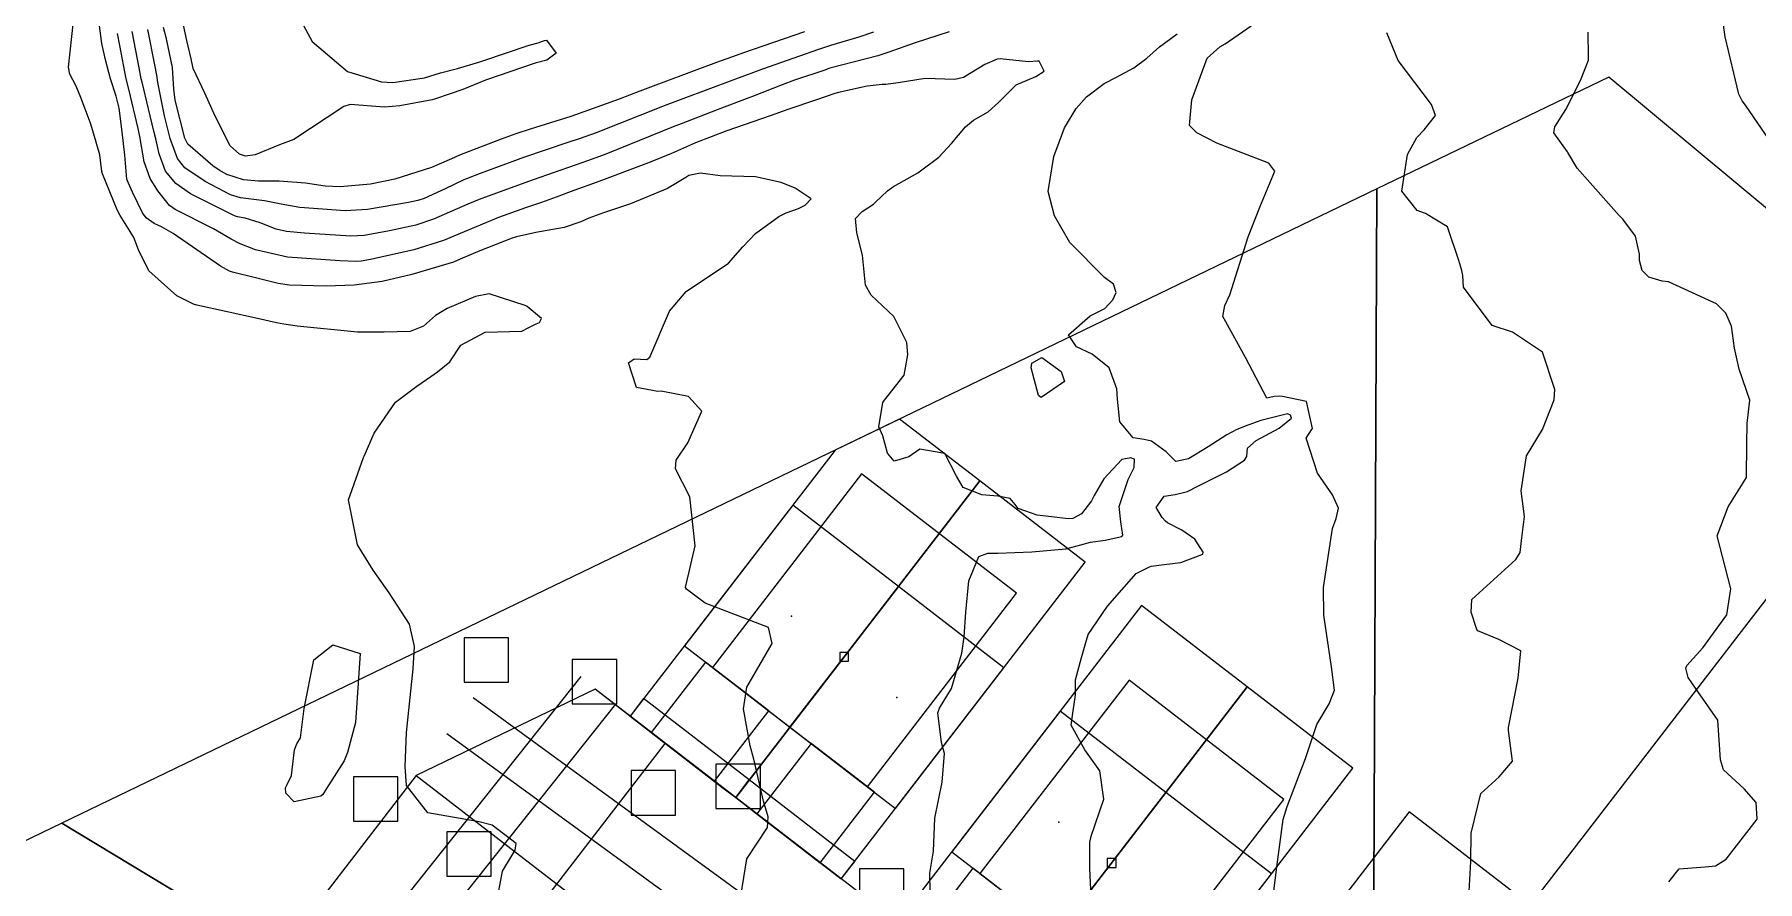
# Model space of a CAD drawing. Header units: feet. Extents: x 1313198 to 1317500, y 385000 to 389511.
# Drawn here: x 1315627.7 to 1316015.6, y 386609.7 to 386800.3 of the extents above; entities that cross this region are included whole.
import ezdxf

# ---------------------------------------------------------------- set-up
doc = ezdxf.new("R2010")
doc.units = ezdxf.units.FT
for name, color, linetype in [('A-BLDG-OTLN', 3, 'CONTINUOUS'), ('C-LOD', 30, 'CONTINUOUS'), ('C-MISC', 7, 'CONTINUOUS'), ('C-PROP', 6, 'CONTINUOUS'), ('C-PVMT', 8, 'CONTINUOUS'), ('C-TOPO-MAJR', 32, 'CONTINUOUS'), ('C-TOPO-SPOT', 7, 'CONTINUOUS'), ('C-UTIL', 4, 'CONTINUOUS'), ('L-PLNT-TREE', 90, 'CONTINUOUS'), ('V-PROP-LINE', 7, 'CONTINUOUS')]:
    doc.layers.add(name, color=color, linetype=linetype)

msp = doc.modelspace()

# ---------------------------------------------------------------- linework, layer by layer
at = {"layer": 'A-BLDG-OTLN'}
for points in [[(1315774.01, 386662.71), (1315797.77, 386644.4), (1315822.19, 386676.09), (1315798.43, 386694.4), (1315774.01, 386662.71)], [(1315797.77, 386644.4), (1315821.54, 386626.09), (1315845.95, 386657.78), (1315822.19, 386676.09), (1315797.77, 386644.4)], [(1315834.21, 386616.33), (1315857.98, 386598.01), (1315882.39, 386629.7), (1315858.63, 386648.01), (1315834.21, 386616.33)], [(1315857.98, 386598.01), (1315881.74, 386579.7), (1315906.15, 386611.39), (1315882.39, 386629.7), (1315857.98, 386598.01)]]:
    msp.add_lwpolyline(points, close=True, dxfattribs=at)
at = {"layer": 'C-LOD'}
msp.add_lwpolyline([(1316108.56, 386685.56), (1315982.1, 386790.73), (1315929.91, 386765.56), (1315633.88, 386622.8), (1315579.81, 386596.71), (1315549.46, 386389.77), (1315542.59, 386336.06), (1315542.59, 386336.06), (1315791.56, 386145.45), (1315871.03, 386084.61), (1315950.83, 386023.51), (1316030.28, 385962.69)], dxfattribs=at)
at = {"layer": 'C-MISC'}
for points in [[(1315982.1, 386790.73), (1315929.91, 386765.56), (1315928.77, 386502.47), (1315936.76, 386503.67), (1315944.84, 386503.58), (1315952.79, 386502.18), (1315960.42, 386499.53), (1315967.53, 386495.67), (1315973.91, 386490.73), (1315979.42, 386484.82), (1315983.91, 386478.09), (1316020.87, 386532.39), (1316108.56, 386685.56), (1315982.1, 386790.73)], [(1315929.91, 386765.56), (1315633.88, 386622.8), (1315891.98, 386466.97), (1315894.56, 386474.18), (1315898.2, 386480.92), (1315902.84, 386487.01), (1315908.35, 386492.33), (1315914.61, 386496.74), (1315921.47, 386500.15), (1315928.77, 386502.47), (1315929.91, 386765.56)], [(1315633.88, 386622.8), (1315579.81, 386596.71), (1315549.46, 386389.77), (1315542.59, 386336.06), (1315673.9, 386316.93), (1315903.06, 386420.33), (1315898.02, 386426.95), (1315894.16, 386434.32), (1315891.56, 386442.23), (1315890.32, 386450.46), (1315890.46, 386458.79), (1315891.98, 386466.97), (1315633.88, 386622.8)]]:
    msp.add_lwpolyline(points, close=True, dxfattribs=at)
at = {"layer": 'C-PROP'}
for points in [[(1315909.49, 386533.07), (1315948.63, 386502.91), (1315952.79, 386502.18), (1315959.61, 386499.81), (1316105.01, 386688.51), (1316058.85, 386726.9), (1315964.43, 386604.36), (1315984.67, 386588.77), (1315929.73, 386517.48), (1315909.5, 386533.07), (1315909.49, 386533.07)], [(1315761.8, 386646.87), (1315782.48, 386630.94), (1315785.57, 386628.56), (1315840.5, 386699.85), (1315822.46, 386713.74), (1315807.93, 386706.73), (1315761.8, 386646.87)], [(1315780.35, 386657.83), (1315815.2, 386630.98), (1315848.77, 386674.54), (1315813.91, 386701.4), (1315780.35, 386657.83)], [(1315785.57, 386628.56), (1315801.45, 386616.32), (1315809.33, 386610.25), (1315864.26, 386681.54), (1315840.5, 386699.85), (1315785.57, 386628.56)], [(1315822, 386600.49), (1315840.13, 386586.51), (1315845.77, 386582.17), (1315900.7, 386653.47), (1315876.94, 386671.78), (1315822, 386600.49)], [(1315808.98, 386659.24), (1315810.98, 386659.24), (1315810.98, 386661.24), (1315808.98, 386661.24), (1315808.98, 386659.24)], [(1315840.54, 386611.45), (1315875.4, 386584.59), (1315908.97, 386628.16), (1315874.11, 386655.02), (1315840.54, 386611.45)], [(1315845.77, 386582.17), (1315869.53, 386563.86), (1315924.46, 386635.16), (1315900.7, 386653.47), (1315845.77, 386582.17)], [(1315882.21, 386554.1), (1315905.97, 386535.79), (1315960.9, 386607.08), (1315937.14, 386625.39), (1315882.21, 386554.1)], [(1315869.18, 386612.86), (1315871.18, 386612.86), (1315871.18, 386614.86), (1315869.18, 386614.86), (1315869.18, 386612.86)]]:
    msp.add_lwpolyline(points, close=True, dxfattribs=at)
at = {"layer": 'C-PVMT'}
for points in [[(1315766.56, 386643.21), (1315773.82, 386637.61), (1315780.81, 386632.22), (1315793.02, 386648.06), (1315778.76, 386659.05), (1315766.56, 386643.21)], [(1315582.69, 386444.04), (1315604.93, 386426.9), (1315769.72, 386640.77), (1315753.93, 386652.94), (1315713.63, 386633.5), (1315586.23, 386468.15), (1315582.69, 386444.04)], [(1315713.63, 386633.5), (1315903.24, 386487.4), (1315908.35, 386492.33), (1315914.61, 386496.74), (1315921.47, 386500.15), (1315928.77, 386502.47), (1315936.76, 386503.67), (1315944.84, 386503.58), (1315948.63, 386502.91), (1315753.93, 386652.94), (1315713.63, 386633.5)], [(1315761.8, 386646.87), (1315778.49, 386634.01), (1315782.48, 386630.94), (1315785.57, 386628.56), (1315788.62, 386632.52), (1315764.85, 386650.83), (1315761.8, 386646.87)], [(1315790.32, 386624.9), (1315804.58, 386613.91), (1315816.79, 386629.75), (1315802.53, 386640.74), (1315790.32, 386624.9)], [(1315785.57, 386628.56), (1315792.05, 386623.57), (1315809.33, 386610.25), (1315812.38, 386614.21), (1315788.62, 386632.52), (1315785.57, 386628.56)], [(1315826.76, 386596.82), (1315841.01, 386585.84), (1315853.22, 386601.68), (1315838.96, 386612.67), (1315826.76, 386596.82)]]:
    msp.add_lwpolyline(points, close=True, dxfattribs=at)
at = {"layer": 'C-TOPO-MAJR'}
for points in [[(1316018.28, 386776.55), (1316012.9, 386784.41), (1316012.13, 386785.4), (1316011.39, 386786.9), (1316008.33, 386799.81), (1316007.11, 386808.4), (1316006.85, 386809.87), (1316004.91, 386815.42), (1316004.58, 386815.86), (1316001.06, 386818.77), (1315996.79, 386823.33), (1315992.89, 386829.01), (1315991.06, 386832.22), (1315991.73, 386835.76), (1315994.49, 386838.67), (1315995.16, 386839.29), (1316000.94, 386844.04), (1316005.38, 386846.95), (1316006.43, 386847.95), (1316009.64, 386852.22), (1316014.23, 386856.95), (1316016.52, 386859.46)], [(1315686.79, 386805.13), (1315690.22, 386798.71), (1315698.19, 386791.96), (1315705.82, 386789.66), (1315708.36, 386789.54), (1315715.5, 386790.59), (1315719.14, 386791.66), (1315722.91, 386792.66), (1315727.96, 386794.15), (1315728.65, 386794.39), (1315739.06, 386797.9), (1315741.07, 386798.47), (1315742.56, 386799), (1315742.95, 386799.03), (1315745.15, 386796.13), (1315743.04, 386794.57), (1315740.41, 386793.89), (1315729.21, 386790.03), (1315724.13, 386787.96), (1315721.3, 386786.93), (1315717.79, 386785.78), (1315717.26, 386785.64), (1315709.96, 386784.27), (1315706.54, 386783.99), (1315698.75, 386784.53), (1315697.37, 386784.08), (1315686.07, 386776.71), (1315682.9, 386775.48), (1315677.42, 386773.24), (1315675.19, 386772.95), (1315673.85, 386773.39), (1315671.78, 386775.23), (1315668.41, 386781.94), (1315666.06, 386787.11), (1315663.48, 386792.63), (1315662.97, 386794.87), (1315662.05, 386798.96), (1315661.24, 386802.4)], [(1315731.42, 386603.12), (1315733.07, 386611.97), (1315735.95, 386616.75), (1315736.16, 386618.24), (1315730.78, 386622.37), (1315727.85, 386623.08), (1315716.3, 386625.11), (1315711.45, 386631.26), (1315711.17, 386635.59), (1315711.44, 386643.23), (1315712.98, 386657.54), (1315713.28, 386662.53), (1315712.17, 386667.63), (1315707.57, 386674.67), (1315703.97, 386679.74), (1315700.4, 386685.46), (1315698.41, 386695.61), (1315701.81, 386705.14), (1315701.94, 386705.4), (1315704.19, 386710.57), (1315708.97, 386717.55), (1315713.77, 386721.15), (1315716.93, 386723.37), (1315718.47, 386724.37), (1315721.19, 386726.62), (1315723.71, 386730.39), (1315729.2, 386733.29), (1315737.41, 386733.55), (1315738.87, 386734.26), (1315740.65, 386735.18), (1315741.38, 386735.52), (1315741.82, 386736.36), (1315738.61, 386739.07), (1315738.15, 386739.32), (1315730.11, 386741.94), (1315726.98, 386741.37), (1315720.64, 386738.62), (1315718.02, 386737.05), (1315715.26, 386734.66), (1315712.26, 386733.43), (1315706.47, 386733.35), (1315700.47, 386733.35), (1315686.86, 386734.67), (1315683.84, 386735.1), (1315682.17, 386735.4), (1315677.95, 386736.38), (1315664.26, 386739.4), (1315663.49, 386739.63), (1315659.8, 386741.52), (1315653.43, 386747.1), (1315651.11, 386751.84), (1315650.1, 386754.66), (1315649.29, 386755.95), (1315646.98, 386759.58), (1315646.37, 386760.88), (1315643.01, 386768.96), (1315642.89, 386769.49), (1315642.43, 386773.22), (1315641.1, 386777.89), (1315640.32, 386780.35), (1315638.02, 386786.5), (1315637, 386788.8), (1315635.68, 386791.41), (1315635.36, 386792.94), (1315636.53, 386803.34)], [(1315786.7, 386606.36), (1315788.06, 386614.76), (1315792.72, 386621.82), (1315792.88, 386624.2), (1315791.79, 386627.76), (1315789.67, 386637.18), (1315788.85, 386640.21), (1315787.3, 386648.56), (1315788.09, 386653.38), (1315793.81, 386663.22), (1315792.96, 386666.85), (1315778.72, 386672.34), (1315774.48, 386675.46), (1315774.28, 386675.83), (1315776.42, 386685.19), (1315775.26, 386696.22), (1315771.98, 386702.54), (1315772.2, 386704.53), (1315774.79, 386708.4), (1315777.92, 386715.51), (1315774.91, 386718.81), (1315768.82, 386720.01), (1315768.06, 386719.99), (1315763.21, 386720.85), (1315761.45, 386726.39), (1315762.75, 386727.35), (1315765.59, 386727.15), (1315766.25, 386727.67), (1315770.67, 386738.06), (1315774.44, 386742.49), (1315780.13, 386746.29), (1315783.43, 386748.47), (1315783.92, 386748.88), (1315787.18, 386752.54), (1315790, 386755.55), (1315795.24, 386759.37), (1315796.9, 386760.15), (1315799.68, 386761.13), (1315801.18, 386761.92), (1315802.52, 386763.34), (1315798.96, 386765.71), (1315795.82, 386766.97), (1315790.06, 386768.25), (1315782.1, 386768.52), (1315777.67, 386769.08), (1315775, 386768.56), (1315774.33, 386768.12), (1315770.19, 386765.62), (1315761.91, 386762.23), (1315755.8, 386760.2), (1315752.5, 386758.98), (1315750.69, 386758.14), (1315746.95, 386756.9), (1315740.6, 386755.74), (1315736.23, 386754.75), (1315735.28, 386754.45), (1315727.94, 386751.63), (1315723.58, 386749.72), (1315722.01, 386749.1), (1315712.63, 386746.27), (1315705.95, 386744.75), (1315699.65, 386743.91), (1315693.35, 386743.69), (1315685.13, 386743.92), (1315682.56, 386744.28), (1315677.75, 386745.44), (1315672.3, 386746.8), (1315671.61, 386747.03), (1315669.57, 386748.18), (1315658.95, 386755.51), (1315656.3, 386756.99), (1315654.65, 386757.8), (1315652.9, 386759.02), (1315652.04, 386760.16), (1315649.75, 386764.83), (1315648.58, 386767.53), (1315648.53, 386767.72), (1315648.08, 386773.17), (1315647.43, 386778.44), (1315646.78, 386783.7), (1315646.1, 386786.47), (1315644.85, 386790.34), (1315643.68, 386794.59), (1315642.87, 386798.3), (1315642.27, 386802.89)], [(1315829.45, 386603.38), (1315829.24, 386611.58), (1315830.06, 386616.47), (1315830.4, 386623.91), (1315832.06, 386632.04), (1315832.6, 386638.52), (1315831.86, 386640.98), (1315831.05, 386647.66), (1315831.46, 386648.7), (1315834.12, 386653.14), (1315836.47, 386661.08), (1315836.98, 386664.72), (1315837.36, 386670.32), (1315838.01, 386677.37), (1315840.32, 386682.79), (1315842.3, 386683.6), (1315844.59, 386683.57), (1315852.26, 386683.88), (1315859.9, 386684.52), (1315863.26, 386685.45), (1315865.42, 386686.02), (1315868.74, 386686.53), (1315872.51, 386687.35), (1315872.68, 386687.64), (1315872.27, 386690.66), (1315871.91, 386694.09), (1315873.94, 386700.14), (1315875.27, 386702.82), (1315875.36, 386704.75), (1315874.49, 386705.06), (1315872.5, 386704.65), (1315868.42, 386700.32), (1315866.28, 386696.52), (1315865.66, 386695.38), (1315863.41, 386692.46), (1315861.44, 386691.37), (1315860.48, 386691.3), (1315853.44, 386692.09), (1315849.14, 386693.61), (1315848.48, 386694.51), (1315847.33, 386695.88), (1315844.56, 386696.44), (1315841, 386696.7), (1315836.74, 386698.38), (1315835.25, 386700.94), (1315832.67, 386706.01), (1315827.01, 386706.98), (1315824.51, 386705.24), (1315821.21, 386704.27), (1315819.77, 386706.09), (1315818.69, 386709.98), (1315817.82, 386711.99), (1315818.69, 386717.47), (1315819.08, 386718), (1315823.49, 386723.67), (1315824.33, 386728.24), (1315824.12, 386730.97), (1315821.15, 386736.87), (1315816.06, 386741.61), (1315814.81, 386743.91), (1315814.14, 386750.61), (1315812.82, 386755.71), (1315812.55, 386758.93), (1315814.07, 386760.48), (1315816.55, 386762.16), (1315817.05, 386762.56), (1315819.75, 386765.13), (1315821.07, 386766.07), (1315826.6, 386769.16), (1315831.31, 386772.73), (1315834.13, 386775.79), (1315837.3, 386779.51), (1315839.1, 386781), (1315842.41, 386782.94), (1315844.71, 386785.03), (1315848.67, 386789.02), (1315853.14, 386790.88), (1315854.97, 386792.06), (1315853.86, 386794.29), (1315853.53, 386794.34), (1315851.47, 386794.18), (1315845.07, 386794.83), (1315844.45, 386794.77), (1315841.67, 386793.59), (1315836.83, 386790.63), (1315834.93, 386790.18), (1315828.22, 386790.38), (1315822.13, 386789.46), (1315819.4, 386789.08), (1315818.52, 386789.04), (1315815.17, 386788.66), (1315808.72, 386787.25), (1315807.86, 386787), (1315803.72, 386785.62), (1315797.33, 386783.4), (1315793.36, 386781.99), (1315783.56, 386778.62), (1315776.52, 386775.91), (1315771.08, 386773.52), (1315765.96, 386771.4), (1315754.17, 386767.03), (1315749.12, 386765.22), (1315745.14, 386763.73), (1315741.84, 386762.5), (1315738.25, 386761.28), (1315732.14, 386759.14), (1315724.43, 386755.91), (1315719.77, 386753.97), (1315713.09, 386751.88), (1315703.37, 386749.67), (1315701.27, 386749.29), (1315700.15, 386749.24), (1315696.43, 386749.38), (1315684.66, 386750.2), (1315677.44, 386751.83), (1315674.06, 386753.16), (1315671.97, 386754.27), (1315667.99, 386756.58), (1315659.4, 386760.93), (1315658.15, 386761.83), (1315655.49, 386765.15), (1315653.73, 386767.91), (1315652.39, 386771.68), (1315651.43, 386777.33), (1315651.09, 386779.19), (1315648.95, 386787.98), (1315648.36, 386790.34), (1315646.96, 386797.86), (1315646.43, 386800.53)], [(1315833.64, 386800.9), (1315825.96, 386798.44), (1315820.01, 386796.36), (1315818.67, 386795.88), (1315817.54, 386795.52), (1315806.78, 386792.71), (1315806.31, 386792.56), (1315805.83, 386792.38), (1315798.8, 386790.02), (1315796.03, 386789.01), (1315789.36, 386786.35), (1315788.56, 386786.04), (1315781.37, 386783.35), (1315773.3, 386780.23), (1315771.51, 386779.5), (1315756.32, 386773.4), (1315752.42, 386771.94), (1315750.74, 386771.33), (1315749.44, 386770.88), (1315739.95, 386767.57), (1315729.82, 386763.91), (1315727.85, 386763.17), (1315725.28, 386762.09), (1315717.57, 386758.74), (1315713.54, 386757.41), (1315707.65, 386756.09), (1315701.97, 386755.1), (1315698.91, 386754.94), (1315688.49, 386755.57), (1315684.47, 386755.94), (1315682.12, 386756.52), (1315678.55, 386757.96), (1315675.15, 386759.01), (1315673.45, 386759.29), (1315672.71, 386759.51), (1315662.86, 386764.48), (1315659.52, 386766.76), (1315657.2, 386769.59), (1315655.79, 386773.49), (1315655.02, 386776.81), (1315654.6, 386778.54), (1315653.41, 386783.59), (1315651.94, 386789.55), (1315651.75, 386790.34), (1315651.28, 386792.84), (1315649.74, 386800.97)], [(1315816.61, 386800.85), (1315813.27, 386799.74), (1315806.91, 386797.87), (1315805.55, 386797.41), (1315804.2, 386796.9), (1315799.94, 386795.44), (1315791.58, 386792.51), (1315787.52, 386791), (1315784.91, 386790.01), (1315773.65, 386785.83), (1315770.1, 386784.49), (1315769.1, 386784.11), (1315754.16, 386778.2), (1315750.52, 386776.87), (1315747.53, 386775.9), (1315738.03, 386772.72), (1315728.06, 386769.03), (1315724.95, 386767.83), (1315724.34, 386767.57), (1315720.18, 386765.57), (1315715.42, 386763.41), (1315713.99, 386762.93), (1315711.91, 386762.48), (1315702.66, 386760.9), (1315697.69, 386760.6), (1315687.42, 386761.36), (1315683.23, 386762.15), (1315679.47, 386762.86), (1315674.13, 386763.53), (1315671.87, 386764.19), (1315666.16, 386767.19), (1315661.56, 386770.31), (1315659.9, 386772.39), (1315658.27, 386776.88), (1315657, 386782.04), (1315655.48, 386789.5), (1315655.23, 386791.19), (1315654.83, 386793.51), (1315653.24, 386801.43)], [(1315801.09, 386800.88), (1315787.07, 386796.08), (1315785.69, 386795.6), (1315781.23, 386794.01), (1315777.45, 386792.62), (1315766.97, 386788.65), (1315764.01, 386787.56), (1315759.35, 386785.79), (1315748.45, 386781.82), (1315739.31, 386778.98), (1315736.07, 386777.95), (1315732.76, 386776.72), (1315723.42, 386773.12), (1315721.6, 386772.33), (1315717.08, 386770.38), (1315708.85, 386767.73), (1315703.35, 386766.65), (1315696.5, 386766.04), (1315693.15, 386766.21), (1315688.7, 386766.84), (1315682.8, 386767.33), (1315678.13, 386767.28), (1315674.77, 386767.59), (1315671.04, 386768.83), (1315669.27, 386769.75), (1315667.84, 386770.72), (1315662.23, 386775.63), (1315661.54, 386776.95), (1315659.39, 386785.52), (1315659.07, 386788.04), (1315658.79, 386792.88), (1315657.41, 386799.32), (1315656.77, 386801.9)], [(1315865.59, 386606.26), (1315865.28, 386612.63), (1315865.3, 386618.47), (1315865.62, 386619.9), (1315868.45, 386628.21), (1315867.51, 386634.56), (1315864.16, 386639.28), (1315861.07, 386644.84), (1315861.52, 386648.07), (1315862.03, 386651.58), (1315862.03, 386655.03), (1315863.31, 386659.76), (1315864.55, 386663.97), (1315864.94, 386665.29), (1315869.24, 386671.68), (1315875.72, 386678.96), (1315878.71, 386680.5), (1315879.09, 386680.61), (1315882.05, 386681.05), (1315885.76, 386681.51), (1315890.71, 386683.32), (1315890.83, 386683.81), (1315888.92, 386686.7), (1315886.01, 386688.73), (1315882.75, 386690.37), (1315882.28, 386690.79), (1315881.59, 386691.63), (1315880.18, 386693.85), (1315881.98, 386696.4), (1315884.51, 386696.75), (1315887.27, 386697.42), (1315889.44, 386698.58), (1315896.04, 386701.86), (1315900.13, 386704.53), (1315900.61, 386705.36), (1315900.81, 386707.24), (1315902.72, 386708.95), (1315907.87, 386711.73), (1315910.71, 386713.95), (1315910.43, 386714.6), (1315909.79, 386714.96), (1315903.78, 386713.46), (1315901.09, 386712.47), (1315900.86, 386712.39), (1315898.37, 386711.42), (1315896.09, 386710.18), (1315891.95, 386707.5), (1315887.49, 386704.82), (1315884.67, 386704.22), (1315882.49, 386706.41), (1315879.18, 386708.78), (1315877.53, 386709.16), (1315875.03, 386709.54), (1315872.01, 386713.16), (1315871.54, 386718.2), (1315871.38, 386720.58), (1315869.65, 386725.31), (1315865.81, 386728.36), (1315862.28, 386730.02), (1315860.48, 386732.69), (1315865.38, 386736.96), (1315868.67, 386738.65), (1315870.48, 386740.57), (1315871.24, 386742.22), (1315870.62, 386744.11), (1315868.62, 386745.59), (1315860.76, 386753.48), (1315857.32, 386759.51), (1315855.92, 386764.95), (1315857.17, 386772.83), (1315859.6, 386779.29), (1315862.22, 386783.68), (1315864.52, 386786.32), (1315868.48, 386789.28), (1315871.28, 386790.72), (1315875.22, 386792.78), (1315878.13, 386794.99), (1315879.54, 386796.29), (1315880.94, 386797.54), (1315884.96, 386800.44)], [(1315906.73, 386607.58), (1315907.45, 386613.49), (1315908.8, 386623.62), (1315909.74, 386626.54), (1315913.8, 386637.33), (1315916.37, 386645.01), (1315919.15, 386649.66), (1315920.39, 386652.77), (1315919.72, 386658.01), (1315917.94, 386669.64), (1315917.9, 386675.85), (1315919.94, 386689.12), (1315920.76, 386691.34), (1315921.27, 386693.7), (1315919.94, 386696.73), (1315916.53, 386701.55), (1315913.97, 386709.48), (1315915.2, 386711.3), (1315915.4, 386711.66), (1315914.08, 386717.72), (1315908.64, 386718.84), (1315908.09, 386718.92), (1315906.77, 386718.83), (1315905.09, 386718.48), (1315900.29, 386727.65), (1315895.87, 386735.66), (1315895.23, 386736.84), (1315895.7, 386739.35), (1315896.82, 386741.75), (1315900.9, 386754.81), (1315903.57, 386761.42), (1315906.9, 386769.58), (1315905.6, 386771.39), (1315893.85, 386775.88), (1315889.36, 386778.17), (1315887.7, 386779.82), (1315888.27, 386785.61), (1315891.68, 386794.99), (1315894.53, 386797.51), (1315895.73, 386798.22), (1315901.57, 386802.29)], [(1315950.62, 386606.05), (1315951.04, 386614.2), (1315951.09, 386620.57), (1315953.3, 386629.5), (1315957.45, 386633.23), (1315960.42, 386636.72), (1315959.54, 386643.65), (1315959.5, 386644.33), (1315961.73, 386655.46), (1315962.3, 386661.57), (1315957.34, 386664.17), (1315952.64, 386666.11), (1315952.42, 386666.37), (1315951.12, 386670.33), (1315951.26, 386673.17), (1315961.19, 386682.12), (1315962.13, 386683.72), (1315962.47, 386686.42), (1315963.16, 386691.85), (1315962.37, 386697.6), (1315963.6, 386705.45), (1315967.19, 386711.43), (1315969.79, 386718.09), (1315969.96, 386720.44), (1315967.18, 386728.84), (1315960.44, 386733.31), (1315955.82, 386734.8), (1315949.4, 386743.48), (1315949.27, 386746.04), (1315949.05, 386747.18), (1315948.32, 386749.46), (1315945.77, 386757.04), (1315940.82, 386760), (1315938.93, 386760.69), (1315935.54, 386765.08), (1315936.82, 386773.33), (1315938.87, 386777.1), (1315940.56, 386778.85), (1315943.09, 386782.05), (1315942.19, 386784.57), (1315934.69, 386794.46), (1315932.15, 386800.69)], [(1315995.64, 386609.62), (1315997.97, 386612.56), (1316003.79, 386612.96), (1316006.1, 386613.22), (1316008.55, 386614.73), (1316015.48, 386623.74), (1316015.27, 386627.45), (1316012.61, 386630.5), (1316007.89, 386634.8), (1316007.27, 386637.08), (1316006.66, 386645.96), (1316001.6, 386653.21), (1315999.96, 386655.57), (1315999.48, 386657.7), (1315999.68, 386658.31), (1316003.28, 386662.23), (1316008.65, 386669.68), (1316009.59, 386675.52), (1316009.53, 386675.82), (1316006.51, 386687.51), (1316008.94, 386694), (1316013.1, 386700.63), (1316013.16, 386708.19), (1316013.26, 386712.78), (1316013.82, 386718.03), (1316011.43, 386724.99), (1316010.42, 386729.72), (1316009.7, 386734.69), (1316008.48, 386737.57), (1316006.34, 386739.71), (1315995.56, 386744.63), (1315994.13, 386744.82), (1315991.14, 386745.7), (1315989.6, 386747.23), (1315989, 386749.42), (1315988.98, 386750.86), (1315988.08, 386754.96), (1315985.3, 386758.72), (1315984.44, 386759.56), (1315977.89, 386766.93), (1315975.02, 386770.25), (1315972.89, 386773.78), (1315972.8, 386773.91), (1315969.73, 386778.15), (1315969.98, 386779.52), (1315972.45, 386783.45), (1315975.75, 386789.96), (1315977.54, 386794.53), (1315977.56, 386796.61), (1315977.45, 386799.48), (1315977.46, 386800.86)], [(1315858.8, 386724.49), (1315859.56, 386722.22), (1315854.33, 386718.64), (1315853.74, 386719.05), (1315852.11, 386725.28), (1315852.23, 386726.35), (1315854.46, 386727.59), (1315858.8, 386724.49)], [(1315688.44, 386648.58), (1315690.59, 386659.53), (1315694.89, 386662.91), (1315701.07, 386660.98), (1315699.98, 386645.47), (1315698.18, 386638.74), (1315697.46, 386636.84), (1315693.43, 386630.59), (1315692.6, 386629.29), (1315692.19, 386628.91), (1315686.17, 386627.59), (1315684.3, 386629.59), (1315684.22, 386630.72), (1315684.57, 386631.48), (1315685.55, 386633.56), (1315686.28, 386639.33), (1315686.78, 386640.64), (1315687.59, 386642.02), (1315688.44, 386648.58)]]:
    msp.add_lwpolyline(points, dxfattribs=at)
at = {"layer": 'C-TOPO-SPOT'}
for p in [(1315798.1, 386669.4, 49), (1315821.86, 386651.09, 51), (1315858.3, 386623.01, 53)]:
    msp.add_point(p, dxfattribs=at)
at = {"layer": 'C-UTIL'}
for points in [[(1315582.45, 386444.23), (1315750.8, 386655.83)], [(1315590.28, 386438), (1315758.62, 386649.6)], [(1315726.44, 386651.08), (1315942.08, 386493.92)], [(1315720.55, 386643), (1315936.19, 386485.84)]]:
    msp.add_lwpolyline(points, dxfattribs=at)
at = {"layer": 'L-PLNT-TREE'}
for points in [[(1315724.45, 386654.52), (1315734.45, 386654.52), (1315734.45, 386664.52), (1315724.45, 386664.52), (1315724.45, 386654.52)], [(1315748.79, 386649.65), (1315758.79, 386649.65), (1315758.79, 386659.65), (1315748.79, 386659.65), (1315748.79, 386649.65)], [(1315762.02, 386624.64), (1315772.02, 386624.64), (1315772.02, 386634.64), (1315762.02, 386634.64), (1315762.02, 386624.64)], [(1315781.12, 386626.1), (1315791.12, 386626.1), (1315791.12, 386636.1), (1315781.12, 386636.1), (1315781.12, 386626.1)], [(1315699.55, 386623.22), (1315709.55, 386623.22), (1315709.55, 386633.22), (1315699.55, 386633.22), (1315699.55, 386623.22)], [(1315720.52, 386610.86), (1315730.52, 386610.86), (1315730.52, 386620.86), (1315720.52, 386620.86), (1315720.52, 386610.86)], [(1315813.44, 386602.54), (1315823.44, 386602.54), (1315823.44, 386612.54), (1315813.44, 386612.54), (1315813.44, 386602.54)]]:
    msp.add_lwpolyline(points, close=True, dxfattribs=at)
at = {"layer": 'V-PROP-LINE'}
msp.add_lwpolyline([(1316108.56, 386685.56), (1315982.1, 386790.73), (1315929.91, 386765.56), (1315633.88, 386622.8), (1315579.81, 386596.71), (1315549.46, 386389.77), (1315542.59, 386336.06), (1315542.59, 386336.06), (1315791.56, 386145.45), (1315871.03, 386084.61), (1315950.83, 386023.51), (1316030.28, 385962.69)], dxfattribs=at)

doc.saveas('drawing.dxf')
